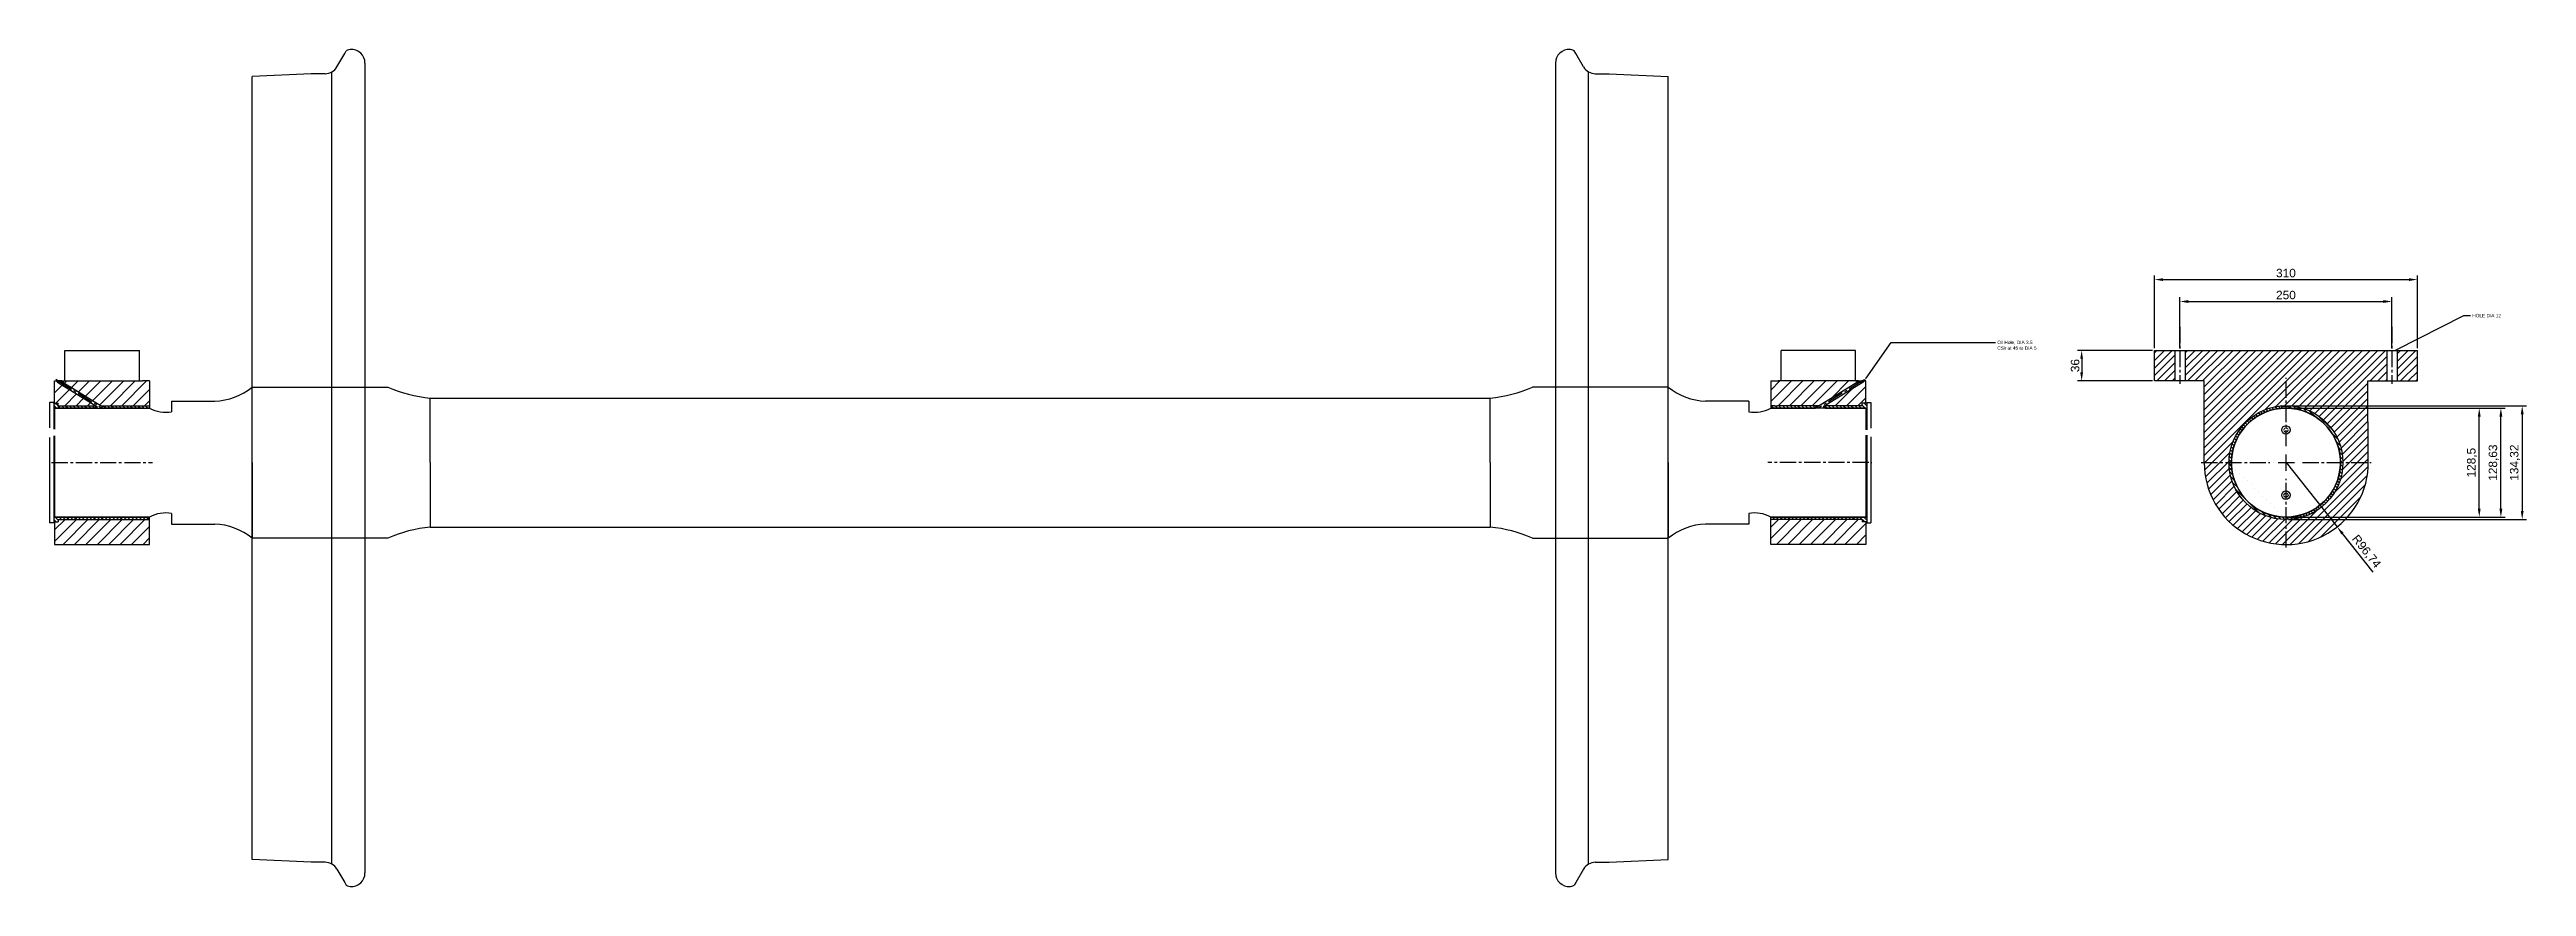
# Model space of a CAD drawing. Header units: millimetres. Extents: x 747 to 3668, y 1262 to 2249.
import ezdxf
from ezdxf import colors
from ezdxf.entities.mleader import LeaderData, LeaderLine
from ezdxf.math import Vec2, Vec3

# ---------------------------------------------------------------- set-up
doc = ezdxf.new("R2010")
doc.units = ezdxf.units.MM
doc.linetypes.add('AM_ISO02W050x2', pattern=[3.75, 3, -0.75])
doc.linetypes.add('CENTER2', pattern=[28.575, 19.05, -3.175, 3.175, -3.175])
doc.styles.get("Standard").update_dxf_attribs({"font": 'arial.ttf'})
doc.dimstyles.new('ISO-25', dxfattribs={"dimscale": 4, "dimtxt": 2.5, "dimasz": 2.5, "dimexe": 1.25, "dimexo": 0.625, "dimtad": 1, "dimtxsty": 'Standard', "dimcen": 2.5, "dimadec": 0, "dimazin": 0, "dimtfac": 1, "dimtmove": 0, "dimatfit": 3, "dimfxl": 1, "dimarcsym": 0})

# ---------------------------------------------------------------- blocks, each defined once
blk = doc.blocks.new('*U3')
at = {"color": 0, "linetype": 'CENTER2', "transparency": 16777216}
blk.add_line((0, 33.615), (0, -33.615), dxfattribs=at)
blk = doc.blocks.new('*U4')
at = {"color": 0, "linetype": 'CENTER2', "transparency": 16777216}
blk.add_line((0, 33.615), (0, -33.615), dxfattribs=at)
blk = doc.blocks.new('*U5')
at = {"color": 0, "linetype": 'CENTER2', "transparency": 16777216}
blk.add_line((26.6, 16.4), (-26.6, -16.4), dxfattribs=at)
blk = doc.blocks.new('*U6')
at = {"color": 0, "linetype": 'CENTER2', "transparency": 16777216}
blk.add_line((59.5, 0), (-59.5, 0), dxfattribs=at)
blk = doc.blocks.new('*D9')
at = {"color": 0, "lineweight": -2, "transparency": 16777216}
for p, q in [((3387.5, 1829.2), (3668.2, 1829.2)), ((3663.2, 1819.2), (3663.2, 1704.9)), ((3387.5, 1694.9), (3668.2, 1694.9))]:
    blk.add_line(p, q, dxfattribs=at)
at = {"color": 0, "transparency": 16777216}
for points in [[(3661.6, 1819.2), (3664.9, 1819.2), (3663.2, 1829.2)], [(3661.6, 1704.9), (3664.9, 1704.9), (3663.2, 1694.9)]]:
    blk.add_solid(points, dxfattribs=at)
at = {"layer": 'Defpoints', "color": 0, "transparency": 16777216}
for p in [(3385, 1829.2), (3385, 1694.9), (3663.2, 1694.9)]:
    blk.add_point(p, dxfattribs=at)
at = {"color": 0, "transparency": 16777216, "insert": (3654.7, 1762), "char_height": 10, "attachment_point": 5, "rotation": 90}
blk.add_mtext('134,32', dxfattribs=at)
blk = doc.blocks.new('*D10')
at = {"color": 0, "lineweight": -2, "transparency": 16777216}
for p, q in [((3387.5, 1826.4), (3643.1, 1826.4)), ((3638.1, 1707.7), (3638.1, 1816.4)), ((3387.5, 1697.7), (3643.1, 1697.7))]:
    blk.add_line(p, q, dxfattribs=at)
at = {"color": 0, "transparency": 16777216}
for points in [[(3636.4, 1816.4), (3639.8, 1816.4), (3638.1, 1826.4)], [(3636.4, 1707.7), (3639.8, 1707.7), (3638.1, 1697.7)]]:
    blk.add_solid(points, dxfattribs=at)
at = {"layer": 'Defpoints', "color": 0, "transparency": 16777216}
for p in [(3385, 1826.4), (3638.1, 1826.4), (3385, 1697.7)]:
    blk.add_point(p, dxfattribs=at)
at = {"color": 0, "transparency": 16777216, "insert": (3629.6, 1762), "char_height": 10, "attachment_point": 5, "rotation": 90}
blk.add_mtext('128,63', dxfattribs=at)
blk = doc.blocks.new('*D11')
at = {"color": 0, "lineweight": -2, "transparency": 16777216}
for p, q in [((3387.5, 1826.3), (3617.6, 1826.3)), ((3612.6, 1707.8), (3612.6, 1816.3)), ((3387.5, 1697.8), (3617.6, 1697.8))]:
    blk.add_line(p, q, dxfattribs=at)
at = {"color": 0, "transparency": 16777216}
for points in [[(3610.9, 1816.3), (3614.2, 1816.3), (3612.6, 1826.3)], [(3610.9, 1707.8), (3614.2, 1707.8), (3612.6, 1697.8)]]:
    blk.add_solid(points, dxfattribs=at)
at = {"layer": 'Defpoints', "color": 0, "transparency": 16777216}
for p in [(3385, 1826.3), (3612.6, 1826.3), (3385, 1697.8)]:
    blk.add_point(p, dxfattribs=at)
at = {"color": 0, "transparency": 16777216, "insert": (3604.1, 1762), "char_height": 10, "attachment_point": 5, "rotation": 90}
blk.add_mtext('128,5', dxfattribs=at)
blk = doc.blocks.new('*U16')
at = {"color": 0, "linetype": 'CENTER2', "transparency": 16777216}
for p, q in [((0, 19.3), (0, 100.2)), ((-100.2, 0), (-19.3, 0)), ((19.3, 0), (100.2, 0)), ((0, -100.2), (0, -19.3))]:
    blk.add_line(p, q, dxfattribs=at)
at = {"color": 0, "linetype": 'Continuous', "transparency": 16777216}
for p, q in [((-9.7, 0), (9.7, 0)), ((0, -9.7), (0, 9.7))]:
    blk.add_line(p, q, dxfattribs=at)
blk = doc.blocks.new('*D17')
at = {"color": 0, "lineweight": -2, "transparency": 16777216}
for p, q in [((3385, 1762.1), (3445, 1686.2)), ((3487.4, 1632.7), (3451.2, 1678.4))]:
    blk.add_line(p, q, dxfattribs=at)
at = {"color": 0, "transparency": 16777216}
blk.add_solid([(3452.5, 1679.4), (3449.9, 1677.3), (3445, 1686.2)], dxfattribs=at)
at = {"layer": 'Defpoints', "color": 0, "transparency": 16777216}
for p in [(3385, 1762.1), (3445, 1686.2)]:
    blk.add_point(p, dxfattribs=at)
at = {"color": 0, "transparency": 16777216, "insert": (3479.1, 1656.9), "char_height": 10, "attachment_point": 5, "rotation": 308.3696}
blk.add_mtext('R96,74', dxfattribs=at)
blk = doc.blocks.new('*D19')
at = {"color": 0, "lineweight": -2, "transparency": 16777216}
for p, q in [((3227.1, 1894.5), (3138.7, 1894.5)), ((3143.7, 1884.5), (3143.7, 1868.5)), ((3227.1, 1858.5), (3138.7, 1858.5))]:
    blk.add_line(p, q, dxfattribs=at)
at = {"color": 0, "transparency": 16777216}
for points in [[(3142, 1884.5), (3145.3, 1884.5), (3143.7, 1894.5)], [(3142, 1868.5), (3145.3, 1868.5), (3143.7, 1858.5)]]:
    blk.add_solid(points, dxfattribs=at)
at = {"layer": 'Defpoints', "color": 0, "transparency": 16777216}
for p in [(3229.6, 1894.5), (3143.7, 1858.5), (3229.6, 1858.5)]:
    blk.add_point(p, dxfattribs=at)
at = {"color": 0, "transparency": 16777216, "insert": (3136, 1876.5), "char_height": 10, "attachment_point": 5, "rotation": 90}
blk.add_mtext('36', dxfattribs=at)
blk = doc.blocks.new('*D20')
at = {"color": 0, "lineweight": -2, "transparency": 16777216}
for p, q in [((3259.6, 1897), (3259.6, 1957.1)), ((3269.6, 1952.1), (3499.6, 1952.1)), ((3509.6, 1897), (3509.6, 1957.1))]:
    blk.add_line(p, q, dxfattribs=at)
at = {"color": 0, "transparency": 16777216}
for points in [[(3269.6, 1953.8), (3269.6, 1950.4), (3259.6, 1952.1)], [(3499.6, 1953.8), (3499.6, 1950.4), (3509.6, 1952.1)]]:
    blk.add_solid(points, dxfattribs=at)
at = {"layer": 'Defpoints', "color": 0, "transparency": 16777216}
for p in [(3509.6, 1952.1), (3259.6, 1894.5), (3509.6, 1894.5)]:
    blk.add_point(p, dxfattribs=at)
at = {"color": 0, "transparency": 16777216, "insert": (3384.6, 1959.7), "char_height": 10, "attachment_point": 5}
blk.add_mtext('250', dxfattribs=at)
blk = doc.blocks.new('*D21')
at = {"color": 0, "lineweight": -2, "transparency": 16777216}
for p, q in [((3229.6, 1897), (3229.6, 1982.9)), ((3239.6, 1977.9), (3529.6, 1977.9)), ((3539.6, 1897), (3539.6, 1982.9))]:
    blk.add_line(p, q, dxfattribs=at)
at = {"color": 0, "transparency": 16777216}
for points in [[(3239.6, 1979.6), (3239.6, 1976.3), (3229.6, 1977.9)], [(3529.6, 1979.6), (3529.6, 1976.3), (3539.6, 1977.9)]]:
    blk.add_solid(points, dxfattribs=at)
at = {"layer": 'Defpoints', "color": 0, "transparency": 16777216}
for p in [(3539.6, 1977.9), (3229.6, 1894.5), (3539.6, 1894.5)]:
    blk.add_point(p, dxfattribs=at)
at = {"color": 0, "transparency": 16777216, "insert": (3384.6, 1985.6), "char_height": 10, "attachment_point": 5}
blk.add_mtext('310', dxfattribs=at)
blk = doc.blocks.new('*U25')
at = {"color": 0, "linetype": 'CENTER2', "transparency": 16777216}
blk.add_line((-26.6, 16.4), (26.6, -16.4), dxfattribs=at)
blk = doc.blocks.new('*U27')
at = {"color": 0, "linetype": 'CENTER2', "transparency": 16777216}
blk.add_line((-59.5, 0), (59.5, 0), dxfattribs=at)

msp = doc.modelspace()

# ---------------------------------------------------------------- hatches: boundary and pattern name
h = msp.add_hatch()
h.set_pattern_fill('ANSI31', color=256, scale=2)
h.paths.add_polyline_path([(3253.631, 1894.467), (3229.63, 1894.467), (3229.63, 1858.467), (3253.631, 1858.467)])
h.paths.add_polyline_path([(3539.634, 1894.467), (3515.633, 1894.467), (3515.633, 1858.467), (3539.634, 1858.467)])
h = msp.add_hatch()
h.set_pattern_fill('ANSI31', color=256, scale=2)
edge = h.paths.add_edge_path()
edge.add_line((3503.633, 1894.467), (3481.052, 1894.467))
edge.add_line((3481.052, 1894.467), (3288.212, 1894.467))
edge.add_line((3288.212, 1894.467), (3265.631, 1894.467))
edge.add_line((3265.631, 1894.467), (3265.631, 1858.467))
edge.add_line((3265.631, 1858.467), (3288.212, 1858.467))
edge.add_line((3288.212, 1858.467), (3288.212, 1762.051))
edge.add_line((3288.212, 1762.051), (3317.472, 1762.051))
edge.add_arc((3384.632, 1762.047), 67.16, 0.003333, 179.996667, ccw=False)
edge.add_line((3451.792, 1762.051), (3481.695, 1762.051))
edge.add_line((3481.695, 1762.051), (3481.052, 1858.467))
edge.add_line((3481.052, 1858.467), (3503.633, 1858.467))
edge.add_line((3503.633, 1858.467), (3503.633, 1894.467))
edge = h.paths.add_edge_path()
edge.add_line((3317.472, 1762.051), (3288.212, 1762.051))
edge.add_arc((3384.953, 1762.051), 96.741, 180, 270)
edge.add_line((3384.953, 1665.31), (3384.953, 1694.888))
edge.add_arc((3384.632, 1762.047), 67.16, 179.996667, 270.274133, ccw=False)
edge = h.paths.add_edge_path()
edge.add_line((3481.695, 1762.047), (3481.695, 1762.051))
edge.add_line((3481.695, 1762.051), (3451.792, 1762.051))
edge.add_arc((3384.632, 1762.047), 67.16, -89.725867, 0.003333, ccw=False)
edge.add_line((3384.953, 1694.888), (3384.953, 1665.31))
edge.add_arc((3384.953, 1762.051), 96.741, 270, 359.997671)
h = msp.add_hatch()
h.set_pattern_fill('ANSI31', color=256, scale=3)
h.paths.add_polyline_path([(763.002, 1856.979), (764.49, 1858.467), (765.156, 1858.467), (856.656, 1858.467), (861.924, 1858.467), (865.156, 1858.467), (865.156, 1829.201), (860.906, 1829.201), (857.406, 1829.201), (807.892, 1829.201)])
h.paths.add_polyline_path([(753.156, 1831.047), (753.156, 1844.201), (753.156, 1858.467), (754.862, 1858.467), (756.351, 1856.979), (801.24, 1829.201), (760.906, 1829.201), (757.406, 1829.201)])
h.paths.add_polyline_path([(753.156, 1679.893), (753.156, 1693.047), (757.406, 1694.893), (865.156, 1694.893), (865.156, 1665.627), (753.156, 1665.627)])
h = msp.add_hatch()
h.set_pattern_fill('ANSI31', color=256, scale=3)
h.paths.add_polyline_path([(2879.309, 1856.979), (2877.821, 1858.467), (2877.156, 1858.467), (2785.656, 1858.467), (2780.387, 1858.467), (2777.156, 1858.467), (2777.156, 1829.201), (2781.406, 1829.201), (2784.906, 1829.201), (2834.419, 1829.201)])
h.paths.add_polyline_path([(2889.156, 1831.047), (2889.156, 1844.201), (2889.156, 1858.467), (2887.449, 1858.467), (2885.961, 1856.979), (2841.071, 1829.201), (2881.406, 1829.201), (2884.906, 1829.201)])
h.paths.add_polyline_path([(2889.156, 1679.893), (2889.156, 1693.047), (2884.906, 1694.893), (2777.156, 1694.893), (2777.156, 1665.627), (2889.156, 1665.627)])
h = msp.add_hatch()
h.set_pattern_fill('ANSI31', color=256, angle=90)
h.paths.add_polyline_path([(752.156, 1832.047), (757.406, 1832.047), (757.406, 1829.201), (801.24, 1829.201), (803.535, 1827.781), (801.24, 1826.361), (757.406, 1826.361), (752.156, 1826.361)])
h = msp.add_hatch()
h.set_pattern_fill('ANSI31', color=256, angle=90)
h.paths.add_polyline_path([(801.24, 1829.201), (801.24, 1826.361), (757.406, 1826.361), (753.156, 1826.361), (753.156, 1829.201), (757.406, 1829.201)])
h.paths.add_polyline_path([(812.481, 1826.361), (812.481, 1829.201), (860.906, 1829.201), (865.156, 1829.201), (865.156, 1826.361), (860.906, 1826.361)])
h = msp.add_hatch()
h.set_pattern_fill('ANSI31', color=256, angle=90)
h.paths.add_polyline_path([(2841.071, 1829.201), (2841.071, 1826.361), (2884.906, 1826.361), (2889.156, 1826.361), (2889.156, 1829.201), (2884.906, 1829.201)])
h.paths.add_polyline_path([(2829.83, 1826.361), (2829.83, 1829.201), (2781.406, 1829.201), (2777.156, 1829.201), (2777.156, 1826.361), (2781.406, 1826.361)])
h = msp.add_hatch()
h.set_pattern_fill('ANSI31', color=256, angle=90)
h.paths.add_polyline_path([(2890.156, 1832.047), (2884.906, 1832.047), (2884.906, 1829.201), (2841.071, 1829.201), (2838.776, 1827.781), (2841.071, 1826.361), (2884.906, 1826.361), (2890.156, 1826.361)])
h = msp.add_hatch()
h.set_pattern_fill('ANSI31', color=256, angle=90)
h.paths.add_polyline_path([(3379.632, 1827.781), (3384.632, 1827.781), (3384.632, 1829.207, 0.41421356), (3317.472, 1762.047, 1), (3451.792, 1762.047, 0.41421356), (3384.632, 1829.207), (3384.632, 1827.781), (3386.381, 1827.781), (3389.632, 1827.781), (3389.632, 1826.297), (3389.632, 1826.167, -25.68706991), (3379.632, 1826.167), (3379.632, 1826.297)])
h = msp.add_hatch()
h.set_pattern_fill('ANSI31', color=256, angle=90)
h.paths.add_polyline_path([(757.406, 1692.047), (752.156, 1692.054), (752.156, 1697.74), (805.83, 1697.733), (801.24, 1694.893), (757.406, 1694.893)])
h = msp.add_hatch()
h.set_pattern_fill('ANSI31', color=256, angle=90)
h.paths.add_polyline_path([(757.406, 1692.047), (752.156, 1692.054), (752.156, 1697.74), (805.83, 1697.733), (801.24, 1694.893), (757.406, 1694.893)])
h = msp.add_hatch()
h.set_pattern_fill('ANSI31', color=256, angle=90)
h.paths.add_polyline_path([(757.406, 1692.047), (752.156, 1692.054), (752.156, 1697.74), (805.83, 1697.733), (801.24, 1694.893), (757.406, 1694.893)])
h = msp.add_hatch()
h.set_pattern_fill('ANSI31', color=256, angle=90)
h.paths.add_polyline_path([(865.156, 1697.733), (752.156, 1697.733), (752.156, 1692.061), (757.406, 1692.047), (757.406, 1694.893), (865.156, 1694.893)])
h = msp.add_hatch()
h.set_pattern_fill('ANSI31', color=256, angle=90)
h.paths.add_polyline_path([(2884.906, 1693.047), (2889.156, 1693.047), (2889.156, 1697.733), (2777.156, 1697.733), (2777.156, 1694.893), (2884.906, 1694.893)])
h = msp.add_hatch()
h.set_pattern_fill('ANSI31', color=256, angle=90)
h.paths.add_polyline_path([(2884.906, 1692.047), (2890.156, 1692.054), (2890.156, 1697.74), (2836.481, 1697.733), (2841.071, 1694.893), (2884.906, 1694.893)])

# ---------------------------------------------------------------- linework, layer by layer
for p, q in [((1055.656, 2220.847), (986.156, 2217.375)), ((1072.248, 2220.847), (1055.656, 2220.847)), ((1080.248, 1288.404), (1080.248, 2222.991)), ((1086.104, 2228.847), (1095.295, 2244.766)), ((1095.295, 2244.766), (1097.111, 2247.911)), ((1119.156, 2233.347), (1119.156, 1278.047)), ((2523.156, 2233.347), (2523.156, 1278.047)), ((2547.016, 2244.766), (2545.2, 2247.911)), ((2556.207, 2228.847), (2547.016, 2244.766)), ((2562.063, 1288.404), (2562.063, 2222.991)), ((2570.063, 2220.847), (2586.656, 2220.847)), ((2586.656, 2220.847), (2656.156, 2217.375)), ((986.156, 1294.019), (986.156, 2217.375)), ((2656.156, 1294.019), (2656.156, 2217.375)), ((765.156, 1858.467), (765.156, 1894.467)), ((765.156, 1894.467), (853.156, 1894.467)), ((853.156, 1858.467), (853.156, 1894.467)), ((2789.156, 1858.467), (2789.156, 1894.467)), ((2877.156, 1894.467), (2789.156, 1894.467)), ((2877.156, 1858.467), (2877.156, 1894.467)), ((3229.63, 1858.467), (3229.63, 1894.467)), ((3229.63, 1894.467), (3539.634, 1894.467)), ((3253.631, 1894.467), (3253.631, 1858.467)), ((3265.631, 1894.467), (3265.631, 1858.467)), ((3503.633, 1894.467), (3503.633, 1858.467)), ((3515.633, 1894.467), (3515.633, 1858.467)), ((3539.634, 1858.467), (3539.634, 1894.467)), ((753.156, 1858.467), (756.387, 1858.467)), ((753.156, 1832.047), (753.156, 1858.467)), ((756.711, 1858.814), (754.673, 1860.075)), ((756.351, 1856.979), (754.862, 1858.467)), ((756.351, 1856.979), (803.535, 1827.781)), ((763.002, 1856.979), (756.351, 1856.979)), ((761.656, 1858.467), (756.387, 1858.467)), ((761.656, 1858.467), (856.656, 1858.467)), ((763.002, 1856.979), (764.49, 1858.467)), ((763.002, 1856.979), (810.187, 1827.781)), ((861.924, 1858.467), (856.656, 1858.467)), ((865.156, 1858.467), (861.924, 1858.467)), ((865.156, 1858.467), (865.156, 1829.201)), ((986.156, 1851.047), (1146.156, 1851.047)), ((986.156, 1762.047), (986.156, 1851.047)), ((2656.156, 1851.047), (2496.156, 1851.047)), ((2656.156, 1762.047), (2656.156, 1851.047)), ((2777.156, 1858.467), (2777.156, 1829.201)), ((2777.156, 1858.467), (2780.387, 1858.467)), ((2780.387, 1858.467), (2785.656, 1858.467)), ((2880.656, 1858.467), (2785.656, 1858.467)), ((2879.309, 1856.979), (2832.125, 1827.781)), ((2885.961, 1856.979), (2838.776, 1827.781)), ((2877.156, 1858.467), (2880.656, 1858.467)), ((2879.309, 1856.979), (2877.821, 1858.467)), ((2879.309, 1856.979), (2885.961, 1856.979)), ((2880.656, 1858.467), (2885.924, 1858.467)), ((2885.6, 1858.814), (2887.638, 1860.075)), ((2889.156, 1858.467), (2885.924, 1858.467)), ((2885.961, 1856.979), (2887.449, 1858.467)), ((2889.156, 1832.047), (2889.156, 1858.467)), ((2889.156, 1832.047), (2889.156, 1844.201)), ((3288.212, 1858.467), (3229.63, 1858.467)), ((3259.286, 1858.467), (3255.286, 1858.467)), ((3288.212, 1762.047), (3288.212, 1858.467)), ((3481.695, 1762.047), (3481.052, 1858.467)), ((3481.052, 1858.467), (3539.634, 1858.467)), ((752.156, 1833.047), (747.156, 1833.047)), ((747.156, 1833.047), (747.156, 1803.262)), ((752.156, 1832.047), (752.156, 1833.047)), ((752.156, 1832.047), (757.406, 1832.047)), ((752.156, 1832.047), (752.156, 1826.361)), ((753.156, 1826.361), (752.156, 1826.361)), ((752.156, 1826.361), (752.156, 1801.516)), ((757.406, 1826.361), (753.156, 1826.361)), ((753.156, 1826.297), (865.156, 1826.297)), ((753.156, 1826.297), (865.156, 1826.297)), ((753.156, 1826.297), (865.156, 1826.297)), ((753.156, 1826.297), (753.156, 1801.516)), ((757.406, 1829.201), (757.406, 1832.047)), ((757.406, 1829.201), (760.906, 1829.201)), ((757.406, 1826.361), (760.906, 1826.361)), ((760.906, 1829.201), (801.24, 1829.201)), ((801.24, 1826.361), (760.906, 1826.361)), ((801.24, 1826.361), (801.24, 1827.781)), ((801.24, 1827.781), (803.535, 1827.781)), ((807.892, 1829.201), (857.406, 1829.201)), ((812.481, 1827.781), (810.187, 1827.781)), ((812.481, 1826.361), (812.481, 1827.781)), ((857.406, 1826.361), (812.481, 1826.361)), ((857.406, 1829.201), (860.906, 1829.201)), ((857.406, 1826.361), (860.906, 1826.361)), ((860.906, 1829.201), (865.156, 1829.201)), ((865.156, 1826.361), (860.906, 1826.361)), ((865.156, 1829.201), (865.156, 1826.361)), ((891.156, 1834.547), (942.156, 1834.547)), ((891.156, 1834.547), (891.156, 1822.047)), ((1196.156, 1762.047), (1196.156, 1838.047)), ((1196.156, 1838.047), (2446.156, 1838.047)), ((2446.156, 1762.047), (2446.156, 1838.047)), ((2751.156, 1834.547), (2700.156, 1834.547)), ((2751.156, 1834.547), (2751.156, 1822.047)), ((2777.156, 1829.201), (2777.156, 1826.361)), ((2777.156, 1829.201), (2777.156, 1826.361)), ((2781.406, 1829.201), (2777.156, 1829.201)), ((2781.406, 1829.201), (2777.156, 1829.201)), ((2777.156, 1826.361), (2781.406, 1826.361)), ((2889.156, 1826.297), (2777.156, 1826.297)), ((2889.156, 1826.297), (2777.156, 1826.297)), ((2889.156, 1826.297), (2777.156, 1826.297)), ((2781.406, 1829.201), (2784.906, 1829.201)), ((2781.406, 1826.361), (2784.906, 1826.361)), ((2834.419, 1829.201), (2784.906, 1829.201)), ((2834.419, 1829.201), (2784.906, 1829.201)), ((2784.906, 1826.361), (2829.83, 1826.361)), ((2829.83, 1826.361), (2829.83, 1827.781)), ((2829.83, 1827.781), (2832.125, 1827.781)), ((2841.071, 1827.781), (2838.776, 1827.781)), ((2881.406, 1829.201), (2841.071, 1829.201)), ((2881.406, 1829.201), (2841.071, 1829.201)), ((2841.071, 1826.361), (2841.071, 1827.781)), ((2841.071, 1826.361), (2843.372, 1826.361)), ((2843.372, 1826.361), (2881.406, 1826.361)), ((2884.906, 1829.201), (2881.406, 1829.201)), ((2881.406, 1826.361), (2884.906, 1826.361)), ((2884.906, 1829.201), (2884.906, 1832.047)), ((2890.156, 1832.047), (2884.906, 1832.047)), ((2884.906, 1826.361), (2889.156, 1826.361)), ((2889.156, 1826.361), (2890.156, 1826.361)), ((2889.156, 1826.297), (2889.156, 1801.516)), ((2889.156, 1826.297), (2889.156, 1801.516)), ((2890.156, 1832.047), (2890.156, 1833.047)), ((2890.156, 1833.047), (2895.156, 1833.047)), ((2890.156, 1832.047), (2890.156, 1826.361)), ((2890.156, 1826.361), (2890.156, 1801.516)), ((2895.156, 1833.047), (2895.156, 1803.262)), ((3379.632, 1826.297), (3379.632, 1827.781)), ((3379.632, 1827.781), (3386.381, 1827.781)), ((3379.632, 1826.297), (3379.632, 1826.167)), ((3386.381, 1827.781), (3389.632, 1827.781)), ((3389.632, 1826.297), (3389.632, 1827.781)), ((3389.632, 1826.297), (3389.632, 1826.167)), ((747.156, 1791.832), (747.156, 1762.047)), ((752.156, 1793.578), (752.156, 1691.061)), ((753.156, 1793.578), (753.156, 1697.797)), ((2889.156, 1801.516), (2889.156, 1800.722)), ((2889.156, 1794.372), (2889.156, 1793.578)), ((2889.156, 1793.578), (2889.156, 1697.797)), ((2889.156, 1793.578), (2889.156, 1697.797)), ((2890.156, 1801.516), (2890.156, 1800.722)), ((2890.156, 1794.372), (2890.156, 1793.578)), ((2890.156, 1793.578), (2890.156, 1691.061)), ((2895.156, 1803.262), (2895.156, 1802.548)), ((2895.156, 1792.547), (2895.156, 1791.832)), ((2895.156, 1791.832), (2895.156, 1762.047)), ((747.156, 1762.047), (747.156, 1691.061)), ((986.156, 1762.047), (986.156, 1673.047)), ((1196.156, 1762.047), (1196.156, 1686.047)), ((2446.156, 1762.047), (2446.156, 1686.047)), ((2656.156, 1762.047), (2656.156, 1673.047)), ((2889.156, 1762.047), (2890.156, 1762.047)), ((2895.156, 1762.047), (2895.156, 1691.061)), ((2895.156, 1762.047), (2896.049, 1762.047)), ((3320.317, 1762.047), (3320.382, 1762.047)), ((3448.882, 1762.047), (3448.947, 1762.047)), ((865.156, 1697.733), (752.156, 1697.733)), ((753.156, 1697.797), (865.156, 1697.797)), ((753.156, 1697.797), (865.156, 1697.797)), ((753.156, 1697.797), (865.156, 1697.797)), ((865.156, 1697.733), (753.156, 1697.733)), ((757.406, 1694.893), (865.156, 1694.893)), ((757.406, 1694.893), (757.406, 1692.047)), ((865.156, 1694.893), (865.156, 1697.733)), ((865.156, 1665.627), (865.156, 1694.893)), ((891.156, 1702.047), (891.156, 1689.547)), ((2751.156, 1702.047), (2751.156, 1689.547)), ((2889.156, 1697.797), (2777.156, 1697.797)), ((2889.156, 1697.797), (2777.156, 1697.797)), ((2889.156, 1697.797), (2777.156, 1697.797)), ((2777.156, 1697.733), (2890.156, 1697.733)), ((2777.156, 1694.893), (2777.156, 1697.733)), ((2777.156, 1694.893), (2777.156, 1697.733)), ((2884.906, 1694.893), (2777.156, 1694.893)), ((2777.156, 1665.627), (2777.156, 1694.893)), ((2884.906, 1694.893), (2884.906, 1692.047)), ((2890.156, 1697.733), (2890.156, 1692.061)), ((752.156, 1691.061), (747.156, 1691.061)), ((752.156, 1692.061), (757.406, 1692.047)), ((753.182, 1692.058), (753.156, 1665.627)), ((753.156, 1665.627), (865.156, 1665.627)), ((891.156, 1689.547), (942.156, 1689.547)), ((1146.156, 1673.047), (986.156, 1673.047)), ((1196.156, 1686.047), (2446.156, 1686.047)), ((2496.156, 1673.047), (2656.156, 1673.047)), ((2751.156, 1689.547), (2700.156, 1689.547)), ((2889.156, 1665.627), (2777.156, 1665.627)), ((2890.156, 1692.061), (2884.906, 1692.047)), ((2884.906, 1686.045), (2884.906, 1686.041)), ((2889.129, 1692.058), (2889.156, 1665.627)), ((2890.156, 1692.061), (2890.156, 1691.061)), ((2890.156, 1691.061), (2895.156, 1691.061)), ((1055.656, 1290.547), (986.156, 1294.019)), ((1072.248, 1290.547), (1055.656, 1290.547)), ((2570.063, 1290.547), (2586.656, 1290.547)), ((2586.656, 1290.547), (2656.156, 1294.019)), ((1086.104, 1282.547), (1095.295, 1266.629)), ((1095.295, 1266.629), (1097.111, 1263.483)), ((1103.051, 1262.047), (1103.156, 1262.047)), ((2539.261, 1262.047), (2539.156, 1262.047)), ((2547.016, 1266.629), (2545.2, 1263.483)), ((2556.207, 1282.547), (2547.016, 1266.629))]:
    msp.add_line(p, q)
for centre, radius in [((3384.632, 1762.047), 67.16), ((3384.632, 1762.047), 64.25), ((3384.632, 1800.554), 5.001), ((3384.632, 1723.572), 5.001)]:
    msp.add_circle(centre, radius)
at = {"linetype": 'AM_ISO02W050x2', "lineweight": 15}
msp.add_circle((3384.632, 1800.451), 2.417, dxfattribs=at)
at = {"linetype": 'AM_ISO02W050x2'}
msp.add_circle((3384.632, 1723.644), 2.417, dxfattribs=at)
for centre, radius, start, end in [((1103.051, 2236.347), 13, 90, 117.18757), ((1103.156, 2233.347), 16, 0, 93.811315), ((2539.156, 2233.347), 16, 86.188685, 180), ((2539.261, 2236.347), 13, 62.81243, 90), ((1072.248, 2236.847), 16, 270, 330), ((2570.063, 2236.847), 16, 210, 270), ((939.147, 1909.487), 75, 272.299027, 308.813064), ((1214.709, 2012.061), 175, 246.937524, 263.914044), ((2427.602, 2012.061), 175, 276.085956, 293.062476), ((2703.164, 1909.487), 75, 231.186936, 267.700973), ((884.248, 1861.446), 40, 241.489345, 279.94355), ((2758.063, 1861.446), 40, 260.05645, 298.510655), ((3384.632, 1762.047), 64.315, 94.458808, 85.541192), ((3384.953, 1762.051), 96.741, 180, 0.766089), ((884.248, 1662.648), 40, 80.05645, 118.510655), ((2758.063, 1662.648), 40, 61.489345, 99.94355), ((939.147, 1614.608), 75, 51.186936, 87.700973), ((1214.709, 1512.033), 175, 96.085956, 113.062476), ((2427.602, 1512.033), 175, 66.937524, 83.914044), ((2703.164, 1614.608), 75, 92.299027, 128.813064), ((1072.248, 1274.547), 16, 30, 90), ((2570.063, 1274.547), 16, 90, 150), ((1103.051, 1275.047), 13, 242.81243, 270), ((1103.156, 1278.047), 16, 266.188685, 0), ((2539.156, 1278.047), 16, 180, 273.811315), ((2539.261, 1275.047), 13, 270, 297.18757)]:
    msp.add_arc(centre, radius, start, end)

# ---------------------------------------------------------------- block references
at = {"linetype": 'CENTER2'}
for name, p in [('*U3', (3259.631, 1888.582)), ('*U4', (3509.633, 1888.582)), ('*U25', (783.269, 1842.38)), ('*U5', (2859.043, 1842.38)), ('*U16', (3384.953, 1762.051)), ('*U27', (809.156, 1762.047)), ('*U6', (2833.156, 1762.047))]:
    msp.add_blockref(name, p, dxfattribs=at)

# ---------------------------------------------------------------- dimensions: what is measured, and where the dimension line sits
for base, p1, p2, picture, middle in [((3539.634, 1977.946), (3229.63, 1894.467), (3539.634, 1894.467), '*D21', (3384.632, 1985.556)), ((3509.633, 1952.092), (3259.631, 1894.467), (3509.633, 1894.467), '*D20', (3384.632, 1959.698))]:
    dim = msp.add_linear_dim(base=base, p1=p1, p2=p2, dimstyle='ISO-25')
    dim.commit()
    dim.dimension.update_dxf_attribs({"geometry": picture, "text_midpoint": middle})
for base, p1, p2, picture, middle in [((3143.659, 1858.467), (3229.63, 1894.467), (3229.63, 1858.467), '*D19', (3136.05, 1876.467)), ((3663.25, 1694.888), (3384.953, 1829.206), (3384.953, 1694.888), '*D9', (3654.74, 1762.047)), ((3638.097, 1826.362), (3384.953, 1697.733), (3384.953, 1826.362), '*D10', (3629.588, 1762.047)), ((3612.57, 1826.296), (3384.953, 1697.798), (3384.953, 1826.296), '*D11', (3604.06, 1762.047))]:
    dim = msp.add_linear_dim(base=base, p1=p1, p2=p2, angle=90, dimstyle='ISO-25')
    dim.commit()
    dim.dimension.update_dxf_attribs({"geometry": picture, "text_midpoint": middle})
dim = msp.add_radius_dim(center=(3384.953, 1762.051), mpoint=(3445.004, 1686.204), dimstyle='ISO-25')
dim.commit()
dim.dimension.update_dxf_attribs({"geometry": '*D17', "text_midpoint": (3479.073, 1656.881)})

# ---------------------------------------------------------------- leaders
ml = msp.add_multileader_mtext('Standard')
ml.set_content('HOLE DIA 12', color=256)
ml.set_leader_properties()
ml.build(insert=Vec2(0, 0))
ctx = ml.context
ctx.base_point, ctx.plane_origin = Vec3(3602.375, 1935.479), Vec3(3511.074, 1893.249)
notes = []
notes.append((ctx, [(0, (1, 1, 0), (3594.375, 1935.479), (1, 0), 8, [(0, [(3511.074, 1893.249)], 0, [])])]))
ctx.mtext.insert, ctx.mtext.width, ctx.mtext.flow_direction = Vec3(3604.375, 1937.513), 51.05229, 5
ml = msp.add_multileader_mtext('Standard')
ml.set_content('{\\C256;Oil Hole, DIA 3.5\\PCSk at 45 to DIA 5}', color=256)
ml.set_leader_properties()
ml.build(insert=Vec2(0, 0))
ctx = ml.context
ctx.base_point, ctx.plane_origin = Vec3(3042.213, 1903.82), Vec3(2887.049, 1858.459)
notes.append((ctx, [(0, (1, 1, 0), (2919.049, 1903.82), (1, 0), 123.164, [(0, [(2887.049, 1858.459)], 0, [])])]))
ctx.mtext.insert, ctx.mtext.flow_direction = Vec3(3044.213, 1905.854), 5
for ctx, leaders in notes:
    for number, flags, end, landing, length, lines in leaders:
        leader = LeaderData()
        leader.index, (leader.has_last_leader_line, leader.has_dogleg_vector, leader.attachment_direction) = number, flags
        leader.last_leader_point, leader.dogleg_vector, leader.dogleg_length = Vec3(end), Vec3(landing), length
        for number, points, colour, breaks in lines:
            line = LeaderLine()
            line.index, line.vertices, line.color, line.breaks = number, Vec3.list(points), colors.encode_raw_color(colour), breaks
            leader.lines.append(line)
        ctx.leaders.append(leader)

doc.saveas('drawing.dxf')
